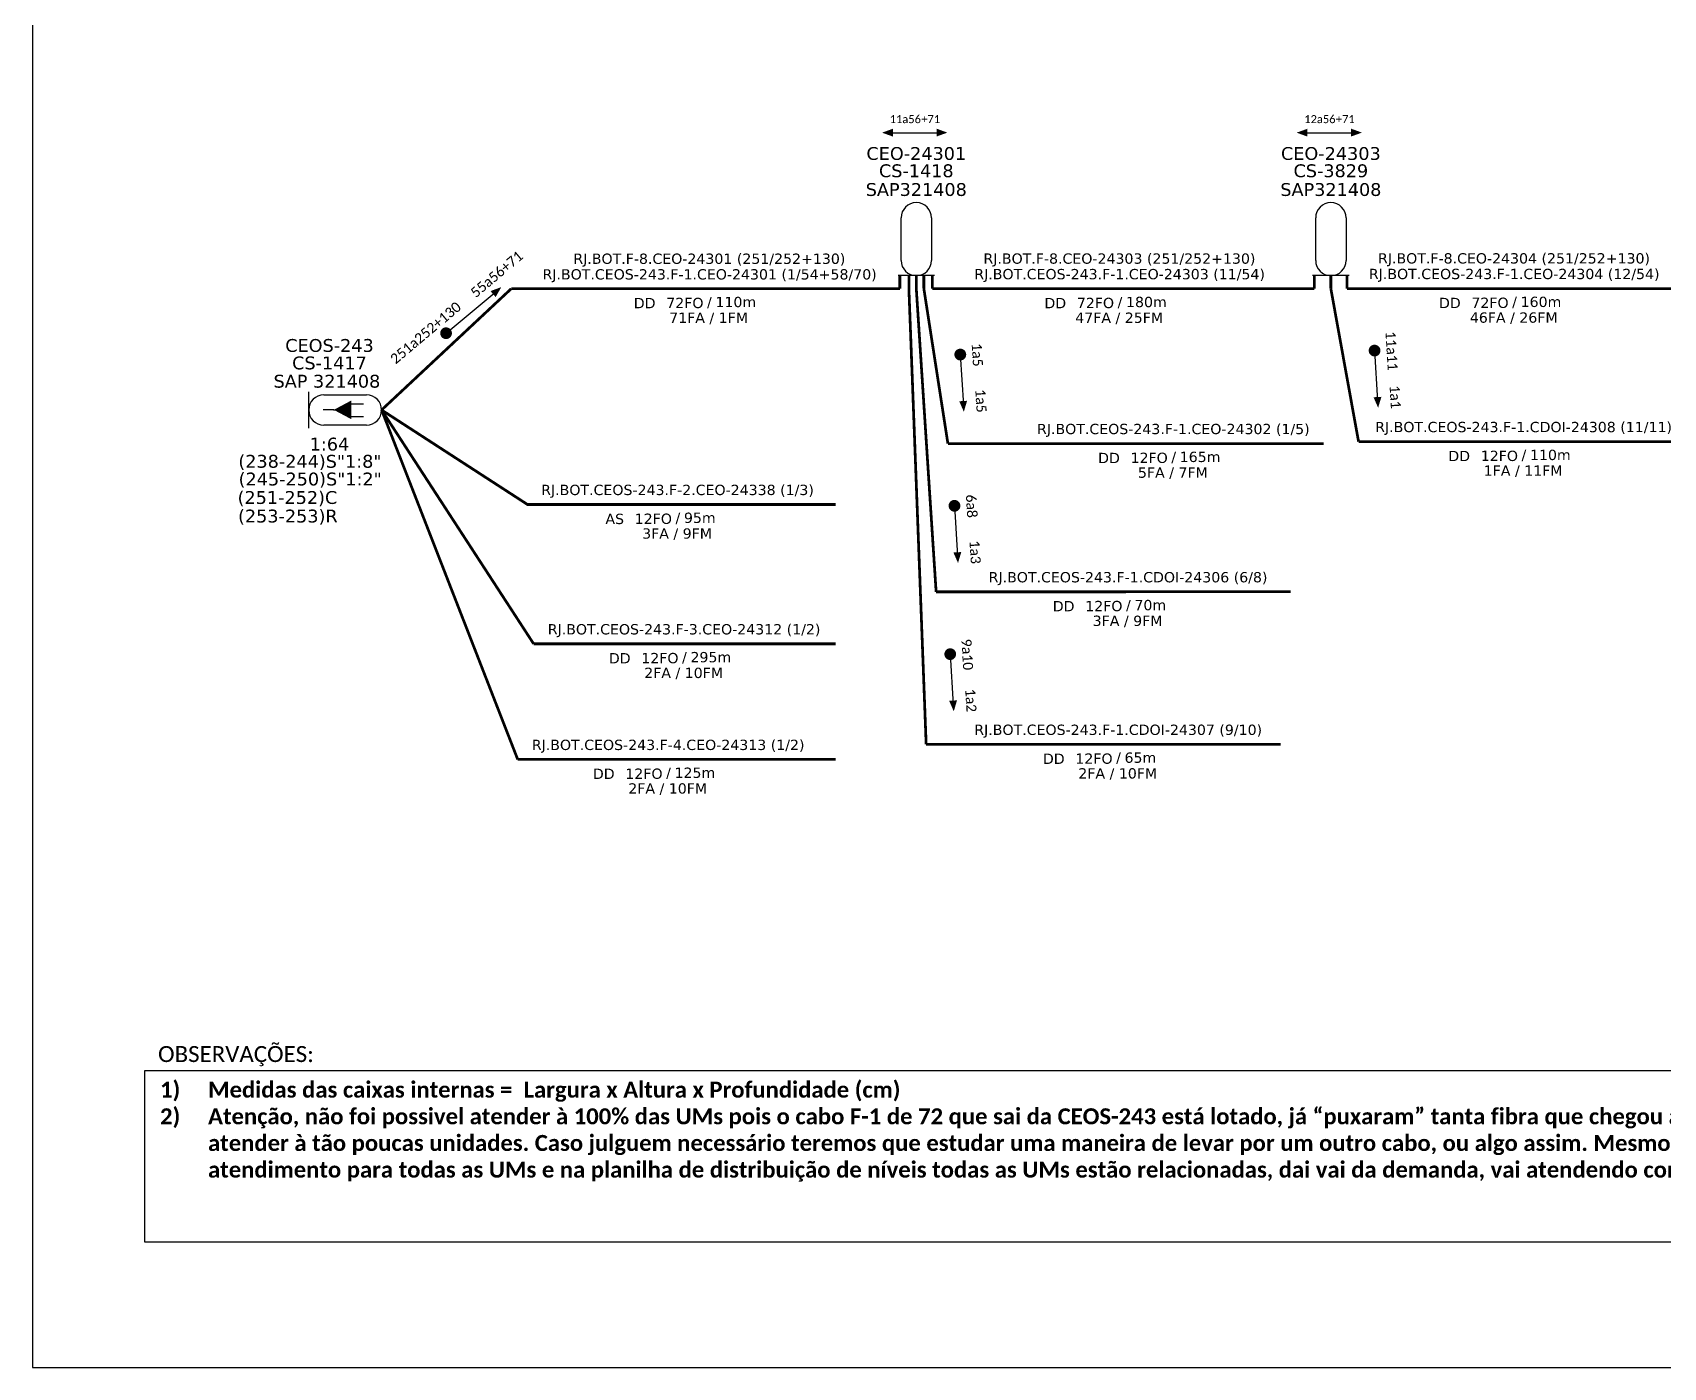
# Model space of a CAD drawing. Extents: x -4 to 837, y 1 to 595.
# Drawn here: x -3.8 to 302.2, y 1.3 to 251.7 of the extents above; entities that cross this region are included whole.
import ezdxf
from ezdxf.enums import TextEntityAlignment as Align

# ---------------------------------------------------------------- set-up
doc = ezdxf.new("R2010")
doc.units = 0
for name, color, linetype in [('20.4-CEOS', 1, 'Continuous'), ('CAP a instalar', 1, 'Continuous'), ('SETA', 7, 'Continuous'), ('UNIFILAR', 7, 'Continuous')]:
    doc.layers.add(name, color=color, linetype=linetype)
doc.layers.add('40.1-ETIQUETAS', color=1, linetype='Continuous', lineweight=20)
doc.styles.add('MtXpl_Calibri', font='calibri.ttf')
doc.styles.add('siredit', font='verdana.ttf')
doc.styles.add('WMF-Calibri0', font='calibri.ttf')
doc.linetypes.add('FENCELINE1', pattern='A,0.25,-0.1,[133,ltypeshp.shx,S=0.1,R=0,X=-0.1,Y=0],-0.1,1', length=1.45)

# ---------------------------------------------------------------- blocks, each defined once
blk = doc.blocks.new('SAN')
at = {"layer": 'SETA'}
blk.add_lwpolyline([(-2.58, 0), (6.02, 0)], dxfattribs=at)
for points in [[(-2.1, -0.66), (-3.93, 0), (-2.1, 0.67)], [(5.33, 0.68), (7.16, 0.01), (5.33, -0.65)]]:
    blk.add_solid(points, dxfattribs=at)
blk = doc.blocks.new('ETIQUETA_RS5F')
at = {"layer": '40.1-ETIQUETAS', "color": 0, "style": 'siredit'}
blk.add_text('/', height=1.5, dxfattribs=at).set_placement((1.58, -1.95), align=Align.MIDDLE_RIGHT)
for tag, p in [('ETIQUETA_R_PRIMARIA', (1.21, 4.1)), ('ETIQUETA_R_SECUNDARIA', (1.21, 2.1)), ('F_ATIVAS/F_MORTAS', (1.14, -4.24))]:
    blk.add_attdef(tag, text='', height=1.5, dxfattribs=at).set_placement(p, align=Align.MIDDLE_CENTER)
for tag, p in [('TIPO_CABO', (-6.58, -2.12)), ('CAP_CABO', (0.4, -2.09))]:
    blk.add_attdef(tag, text='', height=1.5, dxfattribs=at).set_placement(p, align=Align.MIDDLE_RIGHT)
blk.add_attdef('METROS', text='', height=1.5, dxfattribs=at).set_placement((2.14, -1.95), align=Align.MIDDLE_LEFT)
for tag, p in [('FUSÃO_1', (0.85, -8.39)), ('FUSÃO_2', (0.85, -10.6)), ('FUSÃO_3', (0.85, -12.93)), ('FUSÃO_4', (0.85, -15.14)), ('FUSÃO_5', (0.85, -17.16))]:
    blk.add_attdef(tag, text='', height=1.5, dxfattribs=at).set_placement(p, align=Align.CENTER)

msp = doc.modelspace()

# ---------------------------------------------------------------- linework, layer by layer
for p, q in [((-3.83, 595.26), (-3.83, 1.26)), ((-3.83, 1.26), (837.17, 1.26))]:
    msp.add_line(p, q)
at = {"color": 7, "const_width": 1.1}
msp.add_lwpolyline([(73.34, 194.96, 1), (74.18, 195.67, 1)], format="xyb", close=True, dxfattribs=at)
at = {"const_width": 1.1, "elevation": 1.1}
for points in [[(247.98, 192.6, 1), (248.05, 191.5, 1)], [(170.23, 191.86, 1), (170.3, 190.75, 1)], [(169.14, 163.48, 1), (169.21, 162.37, 1)], [(168.34, 135.64, 1), (168.41, 134.54, 1)]]:
    msp.add_lwpolyline(points, format="xyb", close=True, dxfattribs=at)
at = {"color": 0}
msp.add_lwpolyline([(17.21, 56.94), (440, 56.94), (440, 24.75), (17.21, 24.75)], close=True, dxfattribs=at)
at = {"layer": '20.4-CEOS', "color": 7}
for p, q in [((159.16, 208.97, 1.1), (159.16, 216.96, 1.1)), ((164.85, 216.96, 1.1), (164.85, 208.97, 1.1)), ((236.97, 208.97, 1.1), (236.97, 216.96, 1.1)), ((242.66, 216.96, 1.1), (242.66, 208.97, 1.1)), ((165.44, 206.13, 1.1), (158.58, 206.13, 1.1)), ((243.24, 206.13, 1.1), (236.38, 206.13, 1.1))]:
    msp.add_line(p, q, dxfattribs=at)
at = {"layer": '20.4-CEOS', "color": 5}
for p, q in [((47.99, 177.48, 1.1), (47.99, 184.34, 1.1)), ((50.83, 183.76, 1.1), (58.82, 183.76, 1.1)), ((52.62, 180.91, 1.1), (50.7, 180.91, 1.1)), ((52.62, 180.91, 1.1), (55.92, 180.91, 1.1)), ((55.77, 182.04, 1.1), (58.19, 182.04, 1.1)), ((58.82, 178.07, 1.1), (50.83, 178.07, 1.1)), ((55.77, 179.67, 1.1), (58.19, 179.67, 1.1))]:
    msp.add_line(p, q, dxfattribs=at)
for points in [[(52.69, 180.93), (50.78, 180.93)], [(55.82, 182.05), (58.24, 182.05)], [(55.82, 179.7), (58.24, 179.7)]]:
    msp.add_lwpolyline(points, dxfattribs=at)
msp.add_lwpolyline([(52.69, 180.93, 0, 3.5, 0), (55.97, 180.93, 3.5, 3.5, 0)], format="xyseb", dxfattribs=at)
at = {"layer": '20.4-CEOS', "color": 7}
for centre, start, end in [((162.01, 216.96, 1.1), 0, 180), ((239.81, 216.96, 1.1), 0, 180), ((162.01, 208.97, 1.1), 180, 0), ((239.81, 208.97, 1.1), 180, 0)]:
    msp.add_arc(centre, 2.85, start, end, dxfattribs=at)
at = {"layer": '20.4-CEOS', "color": 5}
for centre, major_axis, start_param, end_param in [((50.83, 180.91, 1.1), (-2.01, 2.01), -0.785398, 2.356194), ((58.82, 180.91, 1.1), (2.01, 2.01), 3.926991, 7.068583)]:
    msp.add_ellipse(centre, major_axis=major_axis, ratio=1, start_param=start_param, end_param=end_param, dxfattribs=at)
at = {"layer": 'CAP a instalar', "color": 7, "linetype": 'FENCELINE1', "ltscale": 7, "const_width": 0.515, "elevation": 1.1}
for points in [[(158.92, 203.66), (158.92, 206.13)], [(89.04, 163.17), (61.66, 180.91)], [(88.97, 163.17), (146.89, 163.17)]]:
    msp.add_lwpolyline(points, dxfattribs=at)
at = {"layer": 'CAP a instalar', "color": 7, "ltscale": 7, "const_width": 0.515, "elevation": 1.1}
for points in [[(160.62, 203.66), (160.62, 206.13)], [(162.01, 203.66), (162.01, 206.13)], [(163.43, 203.66), (163.43, 206.13)], [(165.02, 203.66), (165.02, 206.13)], [(236.72, 203.66), (236.72, 206.13)], [(239.81, 203.66), (239.81, 206.13)], [(242.82, 203.66), (242.82, 206.13)], [(61.66, 180.91), (85.99, 203.66)], [(85.99, 203.66), (158.92, 203.66)], [(165.02, 203.66), (236.72, 203.66)], [(242.82, 203.66), (309.34, 203.69)], [(61.66, 180.91), (90.2, 137.02)], [(90.2, 137.02), (146.89, 137.02)]]:
    msp.add_lwpolyline(points, dxfattribs=at)
at = {"layer": 'CAP a instalar', "color": 8, "ltscale": 7, "const_width": 0.515, "elevation": 1.1}
for points in [[(163.86, 118.15), (160.62, 203.66)], [(165.73, 146.78), (162.01, 203.66)], [(167.94, 174.6), (163.43, 203.66)], [(245.01, 174.96), (239.81, 203.66)], [(87.21, 115.33), (61.66, 180.91)], [(167.94, 174.6), (238.47, 174.6)], [(245.01, 174.96), (304.54, 174.98)], [(165.73, 146.78), (232.25, 146.8)], [(163.86, 118.15), (230.38, 118.17)], [(87.21, 115.33), (146.89, 115.33)]]:
    msp.add_lwpolyline(points, dxfattribs=at)
at = {"layer": 'SETA'}
msp.add_lwpolyline([(73.76, 195.31), (83.18, 203.14)], dxfattribs=at)
msp.add_lwpolyline([(73.76, 195.31), (83.18, 203.14)], dxfattribs=at)
at = {"layer": 'SETA', "elevation": 1.1}
for points in [[(170.27, 191.3), (170.84, 181.83)], [(248.02, 192.05), (248.59, 182.57)], [(169.18, 162.92), (169.75, 153.45)], [(168.38, 135.09), (168.95, 125.61)]]:
    msp.add_lwpolyline(points, dxfattribs=at)
at = {"layer": 'SETA'}
for points in [[(82.11, 203.22), (84.13, 203.96), (83.06, 202.1)], [(82.11, 203.22), (84.13, 203.96), (83.06, 202.1)], [(171.54, 182.63, 1.1), (170.93, 180.57, 1.1), (170.07, 182.54, 1.1)], [(249.3, 183.38, 1.1), (248.68, 181.31, 1.1), (247.83, 183.29, 1.1)], [(170.45, 154.25, 1.1), (169.84, 152.19, 1.1), (168.98, 154.16, 1.1)], [(169.65, 126.42, 1.1), (169.04, 124.36, 1.1), (168.18, 126.33, 1.1)]]:
    msp.add_solid(points, dxfattribs=at)

# ---------------------------------------------------------------- block references
at = {"layer": '40.1-ETIQUETAS', "color": 8}
ref = msp.add_blockref('ETIQUETA_RS5F', (208.73, 174.62, 1.1), dxfattribs=dict(at, xscale=1.288313132417065, yscale=1.288313132417065, zscale=1.288313132417065))
ref.add_attrib('ETIQUETA_R_SECUNDARIA', 'RJ.BOT.CEOS-243.F-1.CEO-24302 (1/5)', dxfattribs={"color": 0, "height": 1.9325, "style": 'siredit'}).set_placement((210.25, 177.34, 1.1), align=Align.MIDDLE_CENTER)
ref.add_attrib('TIPO_CABO', 'DD', dxfattribs={"color": 0, "height": 1.932, "style": 'siredit'}).set_placement((200.21, 171.9, 1.1), align=Align.MIDDLE_RIGHT)
ref.add_attrib('CAP_CABO', '12FO', dxfattribs={"color": 0, "height": 1.932, "style": 'siredit'}).set_placement((209.2, 171.93, 1.1), align=Align.MIDDLE_RIGHT)
ref.add_attrib('METROS', '165m', dxfattribs={"color": 0, "height": 1.932, "style": 'siredit'}).set_placement((211.45, 172.11, 1.1), align=Align.MIDDLE_LEFT)
ref.add_attrib('F_ATIVAS/F_MORTAS', '5FA / 7FM', dxfattribs={"color": 0, "height": 1.932, "style": 'siredit'}).set_placement((210.16, 169.16, 1.1), align=Align.MIDDLE_CENTER)
ref = msp.add_blockref('ETIQUETA_RS5F', (274.45, 175, 1.1), dxfattribs=dict(at, xscale=1.288313132417065, yscale=1.288313132417065, zscale=1.288313132417065))
ref.add_attrib('ETIQUETA_R_SECUNDARIA', 'RJ.BOT.CEOS-243.F-1.CDOI-24308 (11/11)', dxfattribs={"color": 0, "height": 1.9325, "style": 'siredit'}).set_placement((275.98, 177.71, 1.1), align=Align.MIDDLE_CENTER)
ref.add_attrib('TIPO_CABO', 'DD', dxfattribs={"color": 0, "height": 1.932, "style": 'siredit'}).set_placement((265.93, 172.27, 1.1), align=Align.MIDDLE_RIGHT)
ref.add_attrib('CAP_CABO', '12FO', dxfattribs={"color": 0, "height": 1.932, "style": 'siredit'}).set_placement((274.93, 172.3, 1.1), align=Align.MIDDLE_RIGHT)
ref.add_attrib('METROS', '110m', dxfattribs={"color": 0, "height": 1.932, "style": 'siredit'}).set_placement((277.18, 172.48, 1.1), align=Align.MIDDLE_LEFT)
ref.add_attrib('F_ATIVAS/F_MORTAS', '1FA / 11FM', dxfattribs={"color": 0, "height": 1.932, "style": 'siredit'}).set_placement((275.89, 169.53, 1.1), align=Align.MIDDLE_CENTER)
at = {"layer": '40.1-ETIQUETAS', "color": 7}
ref = msp.add_blockref('ETIQUETA_RS5F', (115.68, 163.2, 1.1), dxfattribs=dict(at, xscale=1.288313132417065, yscale=1.288313132417065, zscale=1.288313132417065))
ref.add_attrib('ETIQUETA_R_SECUNDARIA', 'RJ.BOT.CEOS-243.F-2.CEO-24338 (1/3)', dxfattribs={"color": 0, "height": 1.9325, "style": 'siredit'}).set_placement((117.2, 165.91, 1.1), align=Align.MIDDLE_CENTER)
ref.add_attrib('TIPO_CABO', 'AS', dxfattribs={"color": 0, "height": 1.932, "style": 'siredit'}).set_placement((107.16, 160.47, 1.1), align=Align.MIDDLE_RIGHT)
ref.add_attrib('CAP_CABO', '12FO', dxfattribs={"color": 0, "height": 1.932, "style": 'siredit'}).set_placement((116.15, 160.5, 1.1), align=Align.MIDDLE_RIGHT)
ref.add_attrib('METROS', '95m', dxfattribs={"color": 0, "height": 1.932, "style": 'siredit'}).set_placement((118.4, 160.68, 1.1), align=Align.MIDDLE_LEFT)
ref.add_attrib('F_ATIVAS/F_MORTAS', '3FA / 9FM', dxfattribs={"color": 0, "height": 1.932, "style": 'siredit'}).set_placement((117.11, 157.73, 1.1), align=Align.MIDDLE_CENTER)
at = {"layer": '40.1-ETIQUETAS', "color": 8}
ref = msp.add_blockref('ETIQUETA_RS5F', (200.23, 146.82, 1.1), dxfattribs=dict(at, xscale=1.288313132417065, yscale=1.288313132417065, zscale=1.288313132417065))
ref.add_attrib('ETIQUETA_R_SECUNDARIA', 'RJ.BOT.CEOS-243.F-1.CDOI-24306 (6/8)', dxfattribs={"color": 0, "height": 1.9325, "style": 'siredit'}).set_placement((201.75, 149.53, 1.1), align=Align.MIDDLE_CENTER)
ref.add_attrib('TIPO_CABO', 'DD', dxfattribs={"color": 0, "height": 1.932, "style": 'siredit'}).set_placement((191.7, 144.09, 1.1), align=Align.MIDDLE_RIGHT)
ref.add_attrib('CAP_CABO', '12FO', dxfattribs={"color": 0, "height": 1.932, "style": 'siredit'}).set_placement((200.7, 144.12, 1.1), align=Align.MIDDLE_RIGHT)
ref.add_attrib('METROS', '70m', dxfattribs={"color": 0, "height": 1.932, "style": 'siredit'}).set_placement((202.95, 144.3, 1.1), align=Align.MIDDLE_LEFT)
ref.add_attrib('F_ATIVAS/F_MORTAS', '3FA / 9FM', dxfattribs={"color": 0, "height": 1.932, "style": 'siredit'}).set_placement((201.66, 141.35, 1.1), align=Align.MIDDLE_CENTER)
at = {"layer": '40.1-ETIQUETAS', "color": 7}
ref = msp.add_blockref('ETIQUETA_RS5F', (116.91, 137.05, 1.1), dxfattribs=dict(at, xscale=1.288313132417065, yscale=1.288313132417065, zscale=1.288313132417065))
ref.add_attrib('ETIQUETA_R_SECUNDARIA', 'RJ.BOT.CEOS-243.F-3.CEO-24312 (1/2)', dxfattribs={"color": 0, "height": 1.9325, "style": 'siredit'}).set_placement((118.43, 139.76, 1.1), align=Align.MIDDLE_CENTER)
ref.add_attrib('TIPO_CABO', 'DD', dxfattribs={"color": 0, "height": 1.932, "style": 'siredit'}).set_placement((108.39, 134.32, 1.1), align=Align.MIDDLE_RIGHT)
ref.add_attrib('CAP_CABO', '12FO', dxfattribs={"color": 0, "height": 1.932, "style": 'siredit'}).set_placement((117.38, 134.35, 1.1), align=Align.MIDDLE_RIGHT)
ref.add_attrib('METROS', '295m', dxfattribs={"color": 0, "height": 1.932, "style": 'siredit'}).set_placement((119.63, 134.53, 1.1), align=Align.MIDDLE_LEFT)
ref.add_attrib('F_ATIVAS/F_MORTAS', '2FA / 10FM', dxfattribs={"color": 0, "height": 1.932, "style": 'siredit'}).set_placement((118.34, 131.58, 1.1), align=Align.MIDDLE_CENTER)
at = {"layer": '40.1-ETIQUETAS', "color": 8}
ref = msp.add_blockref('ETIQUETA_RS5F', (198.37, 118.19, 1.1), dxfattribs=dict(at, xscale=1.288313132417065, yscale=1.288313132417065, zscale=1.288313132417065))
ref.add_attrib('ETIQUETA_R_SECUNDARIA', 'RJ.BOT.CEOS-243.F-1.CDOI-24307 (9/10)', dxfattribs={"color": 0, "height": 1.9325, "style": 'siredit'}).set_placement((199.9, 120.9, 1.1), align=Align.MIDDLE_CENTER)
ref.add_attrib('TIPO_CABO', 'DD', dxfattribs={"color": 0, "height": 1.932, "style": 'siredit'}).set_placement((189.85, 115.46, 1.1), align=Align.MIDDLE_RIGHT)
ref.add_attrib('CAP_CABO', '12FO', dxfattribs={"color": 0, "height": 1.932, "style": 'siredit'}).set_placement((198.85, 115.49, 1.1), align=Align.MIDDLE_RIGHT)
ref.add_attrib('METROS', '65m', dxfattribs={"color": 0, "height": 1.932, "style": 'siredit'}).set_placement((201.09, 115.67, 1.1), align=Align.MIDDLE_LEFT)
ref.add_attrib('F_ATIVAS/F_MORTAS', '2FA / 10FM', dxfattribs={"color": 0, "height": 1.932, "style": 'siredit'}).set_placement((199.81, 112.72, 1.1), align=Align.MIDDLE_CENTER)
ref = msp.add_blockref('ETIQUETA_RS5F', (113.92, 115.36, 1.1), dxfattribs=dict(at, xscale=1.288313132417065, yscale=1.288313132417065, zscale=1.288313132417065))
ref.add_attrib('ETIQUETA_R_SECUNDARIA', 'RJ.BOT.CEOS-243.F-4.CEO-24313 (1/2)', dxfattribs={"color": 0, "height": 1.9325, "style": 'siredit'}).set_placement((115.44, 118.07, 1.1), align=Align.MIDDLE_CENTER)
ref.add_attrib('TIPO_CABO', 'DD', dxfattribs={"color": 0, "height": 1.932, "style": 'siredit'}).set_placement((105.39, 112.64, 1.1), align=Align.MIDDLE_RIGHT)
ref.add_attrib('CAP_CABO', '12FO', dxfattribs={"color": 0, "height": 1.932, "style": 'siredit'}).set_placement((114.39, 112.66, 1.1), align=Align.MIDDLE_RIGHT)
ref.add_attrib('METROS', '125m', dxfattribs={"color": 0, "height": 1.932, "style": 'siredit'}).set_placement((116.64, 112.84, 1.1), align=Align.MIDDLE_LEFT)
ref.add_attrib('F_ATIVAS/F_MORTAS', '2FA / 10FM', dxfattribs={"color": 0, "height": 1.932, "style": 'siredit'}).set_placement((115.35, 109.89, 1.1), align=Align.MIDDLE_CENTER)
at = {"layer": 'UNIFILAR', "color": 7, "lineweight": -3, "xscale": 1.104520875330189, "yscale": 1.104520875330189, "zscale": 1.104520875330189}
for p in [(159.93, 232.94, 1.1), (237.73, 232.94, 1.1)]:
    msp.add_blockref('SAN', p, dxfattribs=at)

# ---------------------------------------------------------------- texts
at = {"color": 7, "style": 'MtXpl_Calibri'}
for s, p in [('11a56', (157.01, 234.73, 1.1)), ('+71', (162.94, 234.73, 1.1)), ('12a56', (234.82, 234.73, 1.1)), ('+71', (240.75, 234.73, 1.1))]:
    msp.add_text(s, height=1.502, dxfattribs=at).set_placement(p)
at = {"style": 'WMF-Calibri0'}
msp.add_text('OBSERVAÇÕES:', height=3, dxfattribs=at).set_placement((19.71, 58.55))
at = {"color": 0, "char_height": 1.8895, "width": 28.0093, "attachment_point": 5}
for s, insert, rotation in [('\\C7;\\fCalibri|b0|i0|c0|p34;55a56+71', (83.27, 206.39), 40.1207), ('\\C7;\\fCalibri|b0|i0|c0|p34;1a5', (173.46, 191.25, 1.1), 273.4639), ('\\C7;\\fCalibri|b0|i0|c0|p34;11a11', (251.21, 191.99, 1.1), 273.4639), ('\\C7;\\fCalibri|b0|i0|c0|p34;1a5', (174.14, 182.61, 1.1), 273.4639), ('{\\fCalibri|b0|i0|c0|p34;\\C7;1a1}', (251.89, 183.35, 1.1), 273.4639), ('\\C7;\\fCalibri|b0|i0|c0|p34;6a8', (172.37, 162.87, 1.1), 273.4639), ('\\C7;\\fCalibri|b0|i0|c0|p34;1a3', (173.05, 154.23, 1.1), 273.4639), ('\\C7;\\fCalibri|b0|i0|c0|p34;9a10', (171.57, 135.03, 1.1), 273.4639), ('\\C7;\\fCalibri|b0|i0|c0|p34;1a2', (172.25, 126.4, 1.1), 273.4639)]:
    msp.add_mtext(s, dxfattribs=dict(at, insert=insert, rotation=rotation))
at = {"color": 7, "insert": (69.93, 195.39), "char_height": 1.8895, "width": 28.0093, "attachment_point": 5, "rotation": 40.1207}
msp.add_mtext('\\C7;\\fCalibri|b0|i0|c0|p34;251a252+130', dxfattribs=at)
at = {"color": 1, "insert": (17.09, 54.87), "char_height": 3, "attachment_point": 1}
msp.add_mtext_dynamic_manual_height_columns('\\pxi-3,l4,sa0.62083,t4;{\\fCalibri|b1|i0|c0|p34;\\C256;1)^IMedidas das caixas internas =  Largura x Altura x Profundidade (cm)\\P\\C1;2)^IAtenção, não foi possivel atender à 100% das UMs pois o cabo F-1 de 72 que sai da CEOS-243 está lotado, já “puxaram” tanta fibra que chegou a Fibra 71, então achei muito arriscado puxar a 72º fibra do cabo para atender à tão poucas unidades. Caso julguem necessário teremos que estudar uma maneira de levar por um outro cabo, ou algo assim. Mesmo assim no desenho da prumada do Riser eu puxei o colchete verde do atendimento para todas as UMs e na planilha de distribuição de níveis todas as UMs estão relacionadas, dai vai da demanda, vai atendendo conforme for entrando pedido. }', width=418.9857, gutter_width=12.5, heights=[36.77], dxfattribs=at)
at = {"layer": '20.4-CEOS', "color": 5, "style": 'siredit'}
for s, p in [('CEOS-243', (51.88, 194.22, 1.1)), ('CS-1417', (51.88, 190.94, 1.1)), ('SAP 321408', (51.4, 187.51, 1.1))]:
    msp.add_text(s, height=2.411, dxfattribs=at).set_placement(p, align=Align.TOP_CENTER)
at = {"layer": '20.4-CEOS', "color": 7, "style": 'siredit'}
for s, height, p in [('1:64', 2.411, (51.88, 175.71, 1.1)), ('(238-244)S"1:8"', 2.4107, (48.21, 172.48, 1.1)), ('(251-252)C', 2.411, (43.99, 165.69, 1.1)), ('(253-253)R', 2.411, (44.07, 162.21, 1.1))]:
    msp.add_text(s, height=height, dxfattribs=at).set_placement(p, align=Align.TOP_CENTER)
for tag, text, height, p in [('CEO-24301', 'CEOSXXX', 2.411, (162.01, 230.24, 1.1)), ('CEO-24303', 'CEOSXXX', 2.411, (239.81, 230.24, 1.1)), ('CS-1418', '', 2.41, (162.01, 227, 1.1)), ('CS-3829', '', 2.41, (239.81, 227, 1.1)), ('SAP321408', '', 2.41, (162.01, 223.48, 1.1)), ('SAP321408', '', 2.41, (239.81, 223.48, 1.1)), ('(245-250)S"1:2"', '(xx-xx)C', 2.411, (48.26, 169.16, 1.1))]:
    msp.add_attdef(tag, text=text, height=height, dxfattribs=at).set_placement(p, align=Align.TOP_CENTER)
at = {"layer": '40.1-ETIQUETAS', "color": 7, "style": 'siredit'}
for s, height, p in [('RJ.BOT.F-8.CEO-24301 (251/252+130)', 1.9325, (123.17, 209.29, 1.1)), ('RJ.BOT.F-8.CEO-24303 (251/252+130)', 1.9325, (200.13, 209.32, 1.1)), ('RJ.BOT.F-8.CEO-24304 (251/252+130)', 1.9325, (274.18, 209.36, 1.1)), ('RJ.BOT.CEOS-243.F-1.CEO-24301 (1/54+58/70)', 1.9325, (123.22, 206.36, 1.1)), ('RJ.BOT.CEOS-243.F-1.CEO-24303 (11/54)', 1.9325, (200.17, 206.4, 1.1)), ('RJ.BOT.CEOS-243.F-1.CEO-24304 (12/54)', 1.9325, (274.22, 206.43, 1.1)), ('71FA / 1FM', 1.932, (123.03, 198.22, 1.1)), ('47FA / 25FM', 1.9325, (200.08, 198.22, 1.1)), ('46FA / 26FM', 1.9325, (274.13, 198.25, 1.1))]:
    msp.add_text(s, height=height, dxfattribs=at).set_placement(p, align=Align.MIDDLE_CENTER)
for s, height, p in [('72FO', 1.932, (122.07, 200.99, 1.1)), ('/', 1.93, (123.63, 201.17, 1.1)), ('72FO', 1.932, (199.12, 200.99, 1.1)), ('/', 1.93, (200.68, 201.17, 1.1)), ('72FO', 1.932, (273.17, 201.02, 1.1)), ('/', 1.93, (274.73, 201.2, 1.1)), ('DD', 1.932, (113.07, 200.96, 1.1)), ('DD', 1.932, (190.13, 200.96, 1.1)), ('DD', 1.932, (264.18, 200.99, 1.1))]:
    msp.add_text(s, height=height, dxfattribs=at).set_placement(p, align=Align.MIDDLE_RIGHT)
for s, p in [('110m', (124.32, 201.17, 1.1)), ('180m', (201.37, 201.17, 1.1)), ('160m', (275.42, 201.2, 1.1))]:
    msp.add_text(s, height=1.932, dxfattribs=at).set_placement(p, align=Align.MIDDLE_LEFT)

doc.saveas('drawing.dxf')
